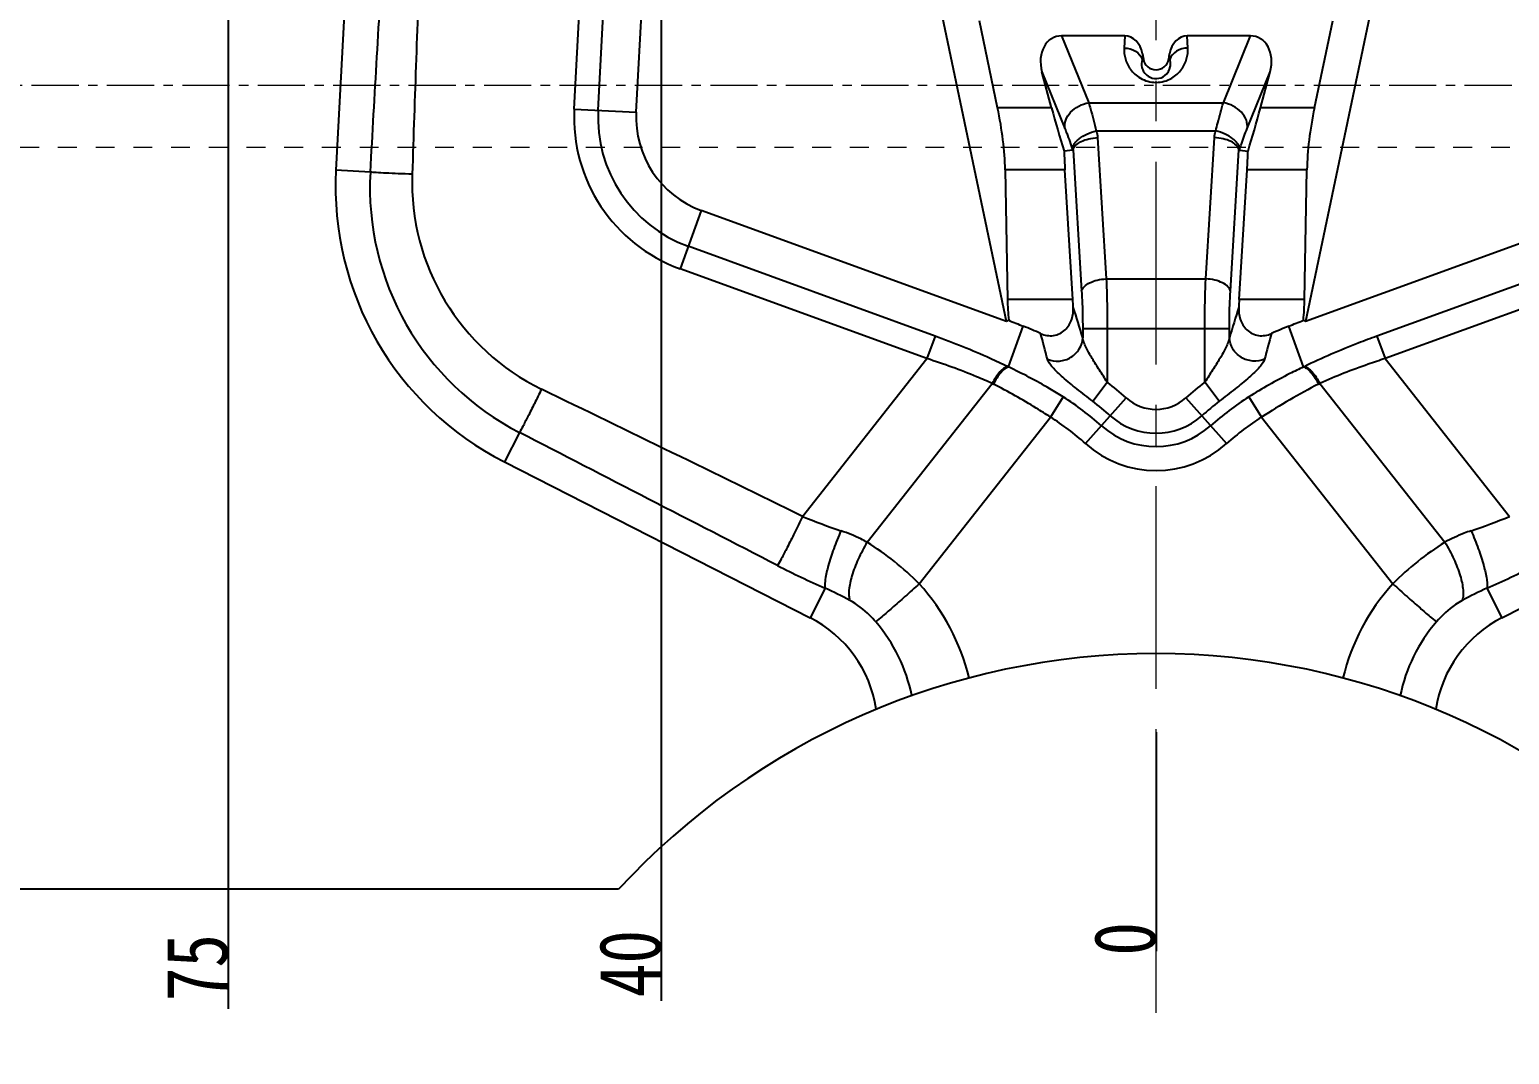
# Model space of a CAD drawing. Header units: millimetres. Extents: x 1937 to 4271, y -9032 to 1737.
# Drawn here: x 2625 to 2744.6, y -2644.9 to -2562 of the extents above; entities that cross this region are included whole.
import ezdxf

# ---------------------------------------------------------------- set-up
doc = ezdxf.new("R2010")
doc.units = ezdxf.units.MM
doc.header["$LTSCALE"] = 16.335
doc.header["$PDMODE"] = 3
doc.header["$PDSIZE"] = 0.3125
doc.linetypes.add('CENTER', pattern=[0.6, 0.375, -0.075, 0.075, -0.075])
doc.linetypes.add('HIDDEN', pattern=[0.2, 0.1, -0.1])
doc.layers.get('0').update_dxf_attribs({"linetype": 'CONTINUOUS'})
doc.layers.get('Defpoints').update_dxf_attribs({"linetype": 'CONTINUOUS'})
doc.layers.add('center', color=1, linetype='CENTER', lineweight=9)
doc.layers.add('cool', color=153, linetype='HIDDEN', lineweight=9)
doc.layers.add('dim', color=3, linetype='CONTINUOUS')
doc.styles.get("Standard").update_dxf_attribs({"font": 'txt', "width": 0.8})
doc.dimstyles.new('副本 ISO-25-1', dxfattribs={"dimtxt": 10, "dimasz": 10, "dimexe": 0, "dimexo": 0, "dimgap": 0, "dimtad": 1, "dimtxsty": 'Standard', "dimcen": 0, "dimclrd": 6, "dimclre": 6, "dimclrt": 4, "dimazin": 0, "dimtfac": 1, "dimtofl": 0, "dimtmove": 0, "dimatfit": 3, "dimfxl": 0, "dimarcsym": 0})

# ---------------------------------------------------------------- blocks, each defined once
blk = doc.blocks.new('7')
at = {"layer": 'cool', "color": 1, "linetype": 'CENTER', "ltscale": 0.621977}
blk.add_line((58.27, -1092.21), (508.27, -1092.21), dxfattribs=at)
at = {"layer": 'cool', "ltscale": 0.932966}
blk.add_line((72.6, -1097.21), (493.94, -1097.21), dxfattribs=at)
blk = doc.blocks.new('*D105')
at = {"layer": 'Defpoints', "color": 0}
for p in [(2716.05, -2416.5), (2911.87, -2566.5), (2945.69, -2566.5)]:
    blk.add_point(p, dxfattribs=at)
at = {"layer": 'dim', "color": 6, "lineweight": -2}
blk.add_line((2911.87, -2566.5), (2954.36, -2566.5), dxfattribs=at)
at = {"layer": 'dim', "color": 4, "insert": (2950.03, -2564), "char_height": 5, "attachment_point": 5}
blk.add_mtext('150', dxfattribs=at)
blk = doc.blocks.new('*D106')
at = {"layer": 'Defpoints', "color": 0}
for p in [(2716.05, -2416.5), (2899.85, -2606.5, 0), (2945.69, -2606.5)]:
    blk.add_point(p, dxfattribs=at)
at = {"layer": 'dim', "color": 6, "lineweight": -2}
blk.add_line((2899.85, -2606.5), (2954.36, -2606.5), dxfattribs=at)
at = {"layer": 'dim', "color": 4, "insert": (2950.03, -2604), "char_height": 5, "attachment_point": 5}
blk.add_mtext('190', dxfattribs=at)
blk = doc.blocks.new('*D107')
at = {"layer": 'Defpoints', "color": 0}
for p in [(2716.05, -2416.5), (2716.05, -2618.8), (2716.05, -2634.51)]:
    blk.add_point(p, dxfattribs=at)
at = {"layer": 'dim', "color": 6, "lineweight": -2}
blk.add_line((2716.05, -2618.8), (2716.05, -2636.51), dxfattribs=at)
at = {"layer": 'dim', "color": 4, "insert": (2713.55, -2635.51), "char_height": 5, "attachment_point": 5, "rotation": 90}
blk.add_mtext('0', dxfattribs=at)
blk = doc.blocks.new('*D108')
at = {"layer": 'Defpoints', "color": 0}
for p in [(2716.05, -2416.5), (2756.05, -2542.21), (2756.05, -2634.51)]:
    blk.add_point(p, dxfattribs=at)
at = {"layer": 'dim', "color": 6, "lineweight": -2}
blk.add_line((2756.05, -2542.21), (2756.05, -2640.51), dxfattribs=at)
at = {"layer": 'dim', "color": 4, "insert": (2753.55, -2637.51), "char_height": 5, "attachment_point": 5, "rotation": 90}
blk.add_mtext('40', dxfattribs=at)
blk = doc.blocks.new('*D109')
at = {"layer": 'Defpoints', "color": 0}
for p in [(2716.05, -2416.5), (2791.05, -2538.2), (2791.05, -2634.51)]:
    blk.add_point(p, dxfattribs=at)
at = {"layer": 'dim', "color": 6, "lineweight": -2}
blk.add_line((2791.05, -2538.2), (2791.05, -2641.17), dxfattribs=at)
at = {"layer": 'dim', "color": 4, "insert": (2788.55, -2637.84), "char_height": 5, "attachment_point": 5, "rotation": 90}
blk.add_mtext('75', dxfattribs=at)
blk = doc.blocks.new('*D110')
at = {"layer": 'Defpoints', "color": 0}
for p in [(2716.05, -2416.5), (2834.05, -2527.16), (2834.05, -2634.51)]:
    blk.add_point(p, dxfattribs=at)
at = {"layer": 'dim', "color": 6, "lineweight": -2}
blk.add_line((2834.05, -2527.16), (2834.05, -2642.51), dxfattribs=at)
at = {"layer": 'dim', "color": 4, "insert": (2831.55, -2638.51), "char_height": 5, "attachment_point": 5, "rotation": 90}
blk.add_mtext('118', dxfattribs=at)
blk = doc.blocks.new('*D111')
at = {"layer": 'Defpoints', "color": 0}
for p in [(2716.05, -2416.5), (2863.05, -2504.68), (2863.05, -2634.51)]:
    blk.add_point(p, dxfattribs=at)
at = {"layer": 'dim', "color": 6, "lineweight": -2}
blk.add_line((2863.05, -2504.68), (2863.05, -2643.84), dxfattribs=at)
at = {"layer": 'dim', "color": 4, "insert": (2860.55, -2639.17), "char_height": 5, "attachment_point": 5, "rotation": 90}
blk.add_mtext('147', dxfattribs=at)
blk = doc.blocks.new('*D112')
at = {"layer": 'Defpoints', "color": 0}
for p in [(2716.05, -2416.5), (2886.05, -2442.9), (2889, -2634.51)]:
    blk.add_point(p, dxfattribs=at)
at = {"layer": 'dim', "color": 6, "lineweight": -2}
for p, q in [((2886.05, -2442.9), (2886.05, -2626.51)), ((2886.05, -2626.51), (2889, -2630.51)), ((2889, -2630.51), (2889, -2643.17))]:
    blk.add_line(p, q, dxfattribs=at)
at = {"layer": 'dim', "color": 4, "insert": (2886.5, -2638.84), "char_height": 5, "attachment_point": 5, "rotation": 90}
blk.add_mtext('170', dxfattribs=at)
blk = doc.blocks.new('*D113')
at = {"layer": 'Defpoints', "color": 0}
for p in [(2716.05, -2416.5), (2881.05, -2476.9), (2881.05, -2634.51)]:
    blk.add_point(p, dxfattribs=at)
at = {"layer": 'dim', "color": 6, "lineweight": -2}
blk.add_line((2881.05, -2476.9), (2881.05, -2643.84), dxfattribs=at)
at = {"layer": 'dim', "color": 4, "insert": (2878.55, -2639.17), "char_height": 5, "attachment_point": 5, "rotation": 90}
blk.add_mtext('165', dxfattribs=at)
blk = doc.blocks.new('*D114')
at = {"layer": 'Defpoints', "color": 0}
for p in [(2716.05, -2416.5), (2891.05, -2606.5), (2897.4, -2634.51)]:
    blk.add_point(p, dxfattribs=at)
at = {"layer": 'dim', "color": 6, "lineweight": -2}
for p, q in [((2891.05, -2606.5), (2891.05, -2626.51)), ((2891.05, -2626.51), (2897.4, -2630.51)), ((2897.4, -2630.51), (2897.4, -2643.84))]:
    blk.add_line(p, q, dxfattribs=at)
at = {"layer": 'dim', "color": 4, "insert": (2894.9, -2639.17), "char_height": 5, "attachment_point": 5, "rotation": 90}
blk.add_mtext('175', dxfattribs=at)
blk = doc.blocks.new('*D151')
at = {"layer": 'Defpoints', "color": 0}
for p in [(2716.05, -2416.5), (2486.4, -2566.5), (2520.22, -2566.5)]:
    blk.add_point(p, dxfattribs=at)
at = {"layer": 'dim', "color": 6, "lineweight": -2}
blk.add_line((2520.22, -2566.5), (2477.73, -2566.5), dxfattribs=at)
at = {"layer": 'dim', "color": 4, "insert": (2482.06, -2564), "char_height": 5, "attachment_point": 5}
blk.add_mtext('150', dxfattribs=at)
blk = doc.blocks.new('*D152')
at = {"layer": 'Defpoints', "color": 0}
for p in [(2716.05, -2416.5), (2486.4, -2606.5), (2532.25, -2606.5, 0)]:
    blk.add_point(p, dxfattribs=at)
at = {"layer": 'dim', "color": 6, "lineweight": -2}
blk.add_line((2532.25, -2606.5), (2477.73, -2606.5), dxfattribs=at)
at = {"layer": 'dim', "color": 4, "insert": (2482.06, -2604), "char_height": 5, "attachment_point": 5}
blk.add_mtext('190', dxfattribs=at)
blk = doc.blocks.new('*D133')
at = {"layer": 'Defpoints', "color": 0}
for p in [(2716.05, -2416.5), (2676.05, -2542.21), (2676.05, -2634.51)]:
    blk.add_point(p, dxfattribs=at)
at = {"layer": 'dim', "color": 6, "lineweight": -2}
blk.add_line((2676.05, -2542.21), (2676.05, -2640.51), dxfattribs=at)
at = {"layer": 'dim', "color": 4, "insert": (2673.55, -2637.51), "char_height": 5, "attachment_point": 5, "rotation": 90}
blk.add_mtext('40', dxfattribs=at)
blk = doc.blocks.new('*D134')
at = {"layer": 'Defpoints', "color": 0}
for p in [(2716.05, -2416.5), (2641.05, -2538.2), (2641.05, -2634.51)]:
    blk.add_point(p, dxfattribs=at)
at = {"layer": 'dim', "color": 6, "lineweight": -2}
blk.add_line((2641.05, -2538.2), (2641.05, -2641.17), dxfattribs=at)
at = {"layer": 'dim', "color": 4, "insert": (2638.55, -2637.84), "char_height": 5, "attachment_point": 5, "rotation": 90}
blk.add_mtext('75', dxfattribs=at)
blk = doc.blocks.new('*D135')
at = {"layer": 'Defpoints', "color": 0}
for p in [(2716.05, -2416.5), (2598.05, -2527.16), (2598.05, -2634.51)]:
    blk.add_point(p, dxfattribs=at)
at = {"layer": 'dim', "color": 6, "lineweight": -2}
blk.add_line((2598.05, -2527.16), (2598.05, -2642.51), dxfattribs=at)
at = {"layer": 'dim', "color": 4, "insert": (2595.55, -2638.51), "char_height": 5, "attachment_point": 5, "rotation": 90}
blk.add_mtext('118', dxfattribs=at)
blk = doc.blocks.new('*D136')
at = {"layer": 'Defpoints', "color": 0}
for p in [(2716.05, -2416.5), (2569.05, -2504.68), (2569.05, -2634.51)]:
    blk.add_point(p, dxfattribs=at)
at = {"layer": 'dim', "color": 6, "lineweight": -2}
blk.add_line((2569.05, -2504.68), (2569.05, -2643.84), dxfattribs=at)
at = {"layer": 'dim', "color": 4, "insert": (2566.55, -2639.17), "char_height": 5, "attachment_point": 5, "rotation": 90}
blk.add_mtext('147', dxfattribs=at)
blk = doc.blocks.new('*D153')
at = {"layer": 'Defpoints', "color": 0}
for p in [(2716.05, -2416.5), (2546.05, -2442.9), (2543.09, -2634.51)]:
    blk.add_point(p, dxfattribs=at)
at = {"layer": 'dim', "color": 6, "lineweight": -2}
for p, q in [((2546.05, -2442.9), (2546.05, -2626.51)), ((2546.05, -2626.51), (2543.09, -2630.51)), ((2543.09, -2630.51), (2543.09, -2643.17))]:
    blk.add_line(p, q, dxfattribs=at)
at = {"layer": 'dim', "color": 4, "insert": (2540.59, -2638.84), "char_height": 5, "attachment_point": 5, "rotation": 90}
blk.add_mtext('170', dxfattribs=at)
blk = doc.blocks.new('*D154')
at = {"layer": 'Defpoints', "color": 0}
for p in [(2716.05, -2416.5), (2551.05, -2476.9), (2551.05, -2634.51)]:
    blk.add_point(p, dxfattribs=at)
at = {"layer": 'dim', "color": 6, "lineweight": -2}
blk.add_line((2551.05, -2476.9), (2551.05, -2643.84), dxfattribs=at)
at = {"layer": 'dim', "color": 4, "insert": (2548.55, -2639.17), "char_height": 5, "attachment_point": 5, "rotation": 90}
blk.add_mtext('165', dxfattribs=at)
blk = doc.blocks.new('*D139')
at = {"layer": 'Defpoints', "color": 0}
for p in [(2716.05, -2416.5), (2541.05, -2606.5), (2534.69, -2634.51)]:
    blk.add_point(p, dxfattribs=at)
at = {"layer": 'dim', "color": 6, "lineweight": -2}
for p, q in [((2541.05, -2606.5), (2541.05, -2626.51)), ((2541.05, -2626.51), (2534.69, -2630.51)), ((2534.69, -2630.51), (2534.69, -2643.84))]:
    blk.add_line(p, q, dxfattribs=at)
at = {"layer": 'dim', "color": 4, "insert": (2532.19, -2639.17), "char_height": 5, "attachment_point": 5, "rotation": 90}
blk.add_mtext('175', dxfattribs=at)

msp = doc.modelspace()

# ---------------------------------------------------------------- linework, layer by layer
at = {"color": 7, "linetype": 'Continuous'}
for p, q in [((2703.968, -2585.609), (2693.028, -2533.526)), ((2739.063, -2533.526), (2728.123, -2585.609)), ((2650.737, -2554.741), (2649.761, -2573.378)), ((2669.028, -2568.429), (2669.705, -2555.501)), ((2670.957, -2568.53), (2671.635, -2555.603)), ((2674.039, -2568.692), (2674.717, -2555.764)), ((2703.242, -2568.336), (2701.767, -2561.312)), ((2728.848, -2568.336), (2730.323, -2561.312)), ((2713.517, -2562.512), (2708.411, -2562.512)), ((2708.411, -2562.512), (2710.603, -2567.926)), ((2713.517, -2562.512), (2713.469, -2563.497)), ((2723.679, -2562.512), (2718.573, -2562.512)), ((2718.622, -2563.497), (2718.573, -2562.512)), ((2721.487, -2567.926), (2723.679, -2562.512)), ((2714.945, -2563.965), (2714.923, -2564.414)), ((2714.945, -2563.965), (2715.022, -2564.397)), ((2717.069, -2564.397), (2717.145, -2563.965)), ((2717.167, -2564.414), (2717.145, -2563.965)), ((2706.823, -2565.416), (2708.681, -2570.006)), ((2707.606, -2568.336), (2706.823, -2565.416)), ((2715.022, -2564.397), (2714.923, -2564.414)), ((2717.069, -2564.397), (2717.167, -2564.414)), ((2723.409, -2570.006), (2725.267, -2565.416)), ((2724.485, -2568.336), (2725.267, -2565.416)), ((2669.028, -2568.429), (2674.039, -2568.692)), ((2707.606, -2568.336), (2703.242, -2568.336)), ((2710.603, -2567.926), (2721.487, -2567.926)), ((2728.848, -2568.336), (2724.485, -2568.336)), ((2711.216, -2570.188), (2720.874, -2570.188)), ((2711.328, -2570.738), (2712.021, -2582.16)), ((2720.069, -2582.16), (2720.762, -2570.738)), ((2709.308, -2571.742), (2708.611, -2571.834)), ((2709.339, -2571.738), (2710.032, -2583.16)), ((2722.058, -2583.16), (2722.751, -2571.738)), ((2722.781, -2571.742), (2723.479, -2571.834)), ((2652.544, -2573.524), (2649.761, -2573.378)), ((2708.686, -2573.336), (2703.848, -2573.336)), ((2703.848, -2573.336), (2704.041, -2583.839)), ((2709.323, -2583.839), (2708.686, -2573.336)), ((2722.767, -2583.839), (2723.404, -2573.336)), ((2728.243, -2573.336), (2723.404, -2573.336)), ((2728.05, -2583.839), (2728.243, -2573.336)), ((2679.292, -2576.628), (2677.576, -2581.343)), ((2703.968, -2585.609), (2679.292, -2576.628)), ((2752.798, -2576.628), (2728.123, -2585.609)), ((2698.191, -2586.791), (2678.236, -2579.528)), ((2753.854, -2579.528), (2733.899, -2586.791)), ((2697.53, -2588.606), (2677.576, -2581.343)), ((2712.021, -2582.16), (2720.069, -2582.16)), ((2754.515, -2581.343), (2734.56, -2588.606)), ((2709.323, -2583.839), (2704.041, -2583.839)), ((2728.05, -2583.839), (2722.767, -2583.839)), ((2704.136, -2585.508), (2703.968, -2585.609)), ((2727.954, -2585.508), (2728.123, -2585.609)), ((2698.191, -2586.791), (2697.53, -2588.606)), ((2704.117, -2589.281), (2705.318, -2585.982)), ((2710.117, -2586.16), (2721.974, -2586.16)), ((2710.117, -2586.16), (2710.117, -2586.921)), ((2712.106, -2586.16), (2712.106, -2590.517)), ((2719.984, -2590.517), (2719.984, -2586.16)), ((2721.974, -2586.921), (2721.974, -2586.16)), ((2727.973, -2589.281), (2726.772, -2585.982)), ((2733.899, -2586.791), (2734.56, -2588.606)), ((2687.484, -2601.364), (2697.53, -2588.606)), ((2734.56, -2588.606), (2744.606, -2601.364)), ((2692.702, -2603.441), (2702.806, -2590.611)), ((2710.93, -2592.05), (2712.106, -2590.517)), ((2721.16, -2592.05), (2719.984, -2590.517)), ((2729.284, -2590.611), (2739.388, -2603.441)), ((2708.547, -2591.704), (2707.514, -2593.337)), ((2710.342, -2595.474), (2713.639, -2591.788)), ((2718.451, -2591.788), (2721.748, -2595.474)), ((2723.543, -2591.704), (2724.576, -2593.337)), ((2696.907, -2606.806), (2707.514, -2593.337)), ((2724.576, -2593.337), (2735.183, -2606.806)), ((2664.591, -2594.578), (2663.377, -2596.962)), ((2663.377, -2596.962), (2688.085, -2609.551)), ((2744.005, -2609.551), (2768.714, -2596.962)), ((2689.297, -2607.173), (2688.085, -2609.551)), ((2742.793, -2607.173), (2744.005, -2609.551)), ((2672.607, -2631.503), (2542.045, -2631.503))]:
    msp.add_line(p, q, dxfattribs=at)
for centre, radius, start, end in [((9003.172, -2784.658), 6350.751, 177.9280268, 178.0964238), ((2716.045, -2564.217), 1.039, 190, 350), ((2682.028, -2569.111), 13.018, 177, 250), ((2682.028, -2569.111), 11.086, 177, 250), ((2682.028, -2569.111), 8, 177, 250), ((2674.726, -2574.686), 25, 177, 243), ((2674.777, -2574.776), 22.269, 176.77763, 242.7796), ((2674.522, -2574.346), 18.607, 178.01248, 244.03443), ((2644.301, -2587.782), 65.142, 2.93214, 3.47003), ((2521.419, -2643.536), 197.008, 16.70085, 17.45281), ((2915.797, -2645.111), 202.37, 162.55715, 163.28919), ((2787.789, -2587.782), 65.142, 176.52997, 177.06786), ((2694.612, -2612.88), 28.95, 65.27953, 68.29634), ((2557.404, -2627.733), 154.881, 14.61444, 15.40793), ((2874.378, -2627.66), 154.564, 164.58763, 165.38278), ((2737.48, -2612.883), 28.954, 111.70385, 114.72027), ((2721.619, -2552.817), 40.447, 244.2237, 244.35913), ((2710.471, -2552.817), 40.447, 295.64087, 295.7763), ((2727.149, -2543.635), 52.909, 242.60668, 242.72544), ((2696.045, -2611.459), 26.391, 48.18969, 52.51433), ((2736.045, -2611.459), 26.391, 127.48567, 131.81031), ((2704.941, -2543.635), 52.909, 297.27456, 297.39332), ((192.579, -7692.651), 5669.722, 63.893571, 64.130871), ((2696.045, -2611.459), 23.378, 48.18969, 57.67144), ((2716.045, -2589.098), 3.609, 228.18969, 311.81031), ((2736.045, -2611.459), 23.378, 122.32856, 131.81031), ((2753.265, -2637.463), 52.633, 117.22444, 123.02976), ((2696.045, -2611.459), 24.459, 48.18969, 52.51433), ((2736.045, -2611.459), 24.459, 127.48567, 131.81031), ((2696.045, -2611.459), 21.446, 48.18969, 57.67144), ((2716.045, -2589.098), 6.622, 228.18969, 311.81031), ((2716.045, -2589.098), 5.541, 228.18969, 311.81031), ((2736.045, -2611.459), 21.446, 122.32856, 131.81031), ((2716.045, -2589.098), 8.554, 228.18969, 311.81031), ((2705.591, -2557.778), 47.198, 247.43951, 251.45464), ((2726.635, -2558.141), 46.81, 288.52873, 292.57711), ((2679.022, -2624.847), 25.404, 45.24885, 57.41793), ((2752.954, -2624.705), 25.223, 122.5384, 134.79488), ((2720.258, -2537.721), 76.04, 242.76741, 245.97308), ((2711.647, -2537.335), 76.469, 294.03591, 297.22361), ((2681.679, -2625.217), 19.586, 60.61283, 67.11235), ((2684.004, -2618.5), 17.414, 13.55158, 42.18648), ((2748.086, -2618.5), 17.414, 137.81366, 166.44831), ((2750.539, -2625.477), 19.875, 112.93494, 119.33989), ((2683.545, -2618.461), 10, 8.66153, 63), ((2748.545, -2618.461), 10, 117, 171.33852), ((2683.424, -2618.45), 13.143, 11.41071, 40.71369), ((2748.666, -2618.45), 13.143, 139.28627, 168.58938), ((2716.045, -2671.503), 59.05, 42.64018, 137.35982)]:
    msp.add_arc(centre, radius, start, end, dxfattribs=at)
for centre, major_axis, ratio, start_param, end_param in [((2708.812, -2565.067), (-0.989, 2.442), 0.7590796, -0.2981382, 1.4095317), ((2713.481, -2564.428), (0.094, 1.915), 0.7824332, -1.2882022, 0.0382464), ((2718.61, -2564.428), (-0.094, 1.915), 0.7824332, -0.0382464, 1.2882022), ((2723.279, -2565.067), (0.989, 2.442), 0.7590796, -1.4095317, 0.2981382), ((2699.922, -2568.336), (-2.341, 9.973), 0.3164111, -2.1685227, -1.6449239), ((2708.694, -2568.336), (-2.708, 9.996), 0.101447, 1.5433172, 1.9006456), ((2723.397, -2568.336), (2.708, 9.996), 0.101447, -1.9006457, -1.5433172), ((2732.168, -2568.336), (2.341, 9.973), 0.3164111, -4.6382614, -4.1146626), ((2709.596, -2568.336), (0, 10), 0.1051042, -4.3550606, -4.1887902), ((2722.494, -2568.336), (0, 10), 0.1051042, -2.0943951, -1.9281248), ((2707.966, -2588.839), (-2.341, 9.973), 0.3164111, 0.97307, 1.157036), ((2724.124, -2588.839), (2.341, 9.973), 0.3164111, -1.1570351, -0.97307), ((2720.676, -2588.839), (28.558, -9.693), 0.0861395, -2.1589748, -2.1090978), ((2711.415, -2588.839), (28.558, 9.693), 0.0861395, -1.032495, -0.982617)]:
    msp.add_ellipse(centre, major_axis=major_axis, ratio=ratio, start_param=start_param, end_param=end_param, dxfattribs=at)
for points in [[(2652.544, -2573.524), (2652.9, -2567.313), (2653.255, -2561.102), (2653.606, -2554.891)], [(2711.216, -2570.188), (2711.278, -2570.365), (2711.317, -2570.551), (2711.328, -2570.738)], [(2720.762, -2570.738), (2720.773, -2570.551), (2720.812, -2570.365), (2720.874, -2570.188)], [(2709.308, -2571.742), (2709.318, -2571.739), (2709.329, -2571.739), (2709.339, -2571.738)], [(2722.751, -2571.738), (2722.761, -2571.739), (2722.772, -2571.739), (2722.782, -2571.742)], [(2685.461, -2605.333), (2678.502, -2601.753), (2671.546, -2598.166), (2664.591, -2594.578)]]:
    msp.add_open_spline(points, degree=3, dxfattribs=at)
for points, knots in [([(2713.469, -2563.497), (2713.454, -2563.79), (2713.524, -2564.405), (2713.954, -2565.289), (2714.797, -2566.055), (2716.045, -2566.396), (2717.293, -2566.056), (2718.136, -2565.289), (2718.566, -2564.405), (2718.636, -2563.79), (2718.622, -2563.497)], [0, 0, 0, 0, 0.1048988, 0.2160259, 0.3438278, 0.4999249, 0.6560953, 0.7839411, 0.895087, 1, 1, 1, 1]), ([(2713.469, -2563.497), (2713.789, -2563.503), (2714.4, -2563.657), (2714.839, -2564.147), (2714.923, -2564.414)], [0, 0, 0, 0, 0.5333085, 1, 1, 1, 1]), ([(2718.622, -2563.497), (2718.301, -2563.503), (2717.69, -2563.657), (2717.251, -2564.147), (2717.167, -2564.414)], [0, 0, 0, 0, 0.5333085, 1, 1, 1, 1]), ([(2714.923, -2564.414), (2714.858, -2564.622), (2714.848, -2564.993), (2715.055, -2565.468), (2715.439, -2565.866), (2716.101, -2566.049), (2716.848, -2565.768), (2717.141, -2565.289), (2717.197, -2565.016)], [0, 0, 0, 0, 0.1724202, 0.2751396, 0.4040992, 0.5975521, 0.7797115, 1, 1, 1, 1]), ([(2717.197, -2565.016), (2717.208, -2564.964), (2717.236, -2564.763), (2717.212, -2564.556), (2717.167, -2564.414)], [0, 0, 0, 0, 0.2650442, 1, 1, 1, 1]), ([(2708.681, -2570.006), (2708.643, -2569.785), (2708.701, -2569.287), (2709.124, -2568.641), (2709.784, -2568.15), (2710.324, -2567.97), (2710.603, -2567.926)], [0, 0, 0, 0, 0.2172851, 0.460794, 0.7273054, 1, 1, 1, 1]), ([(2710.603, -2567.926), (2710.653, -2568.09), (2710.873, -2568.84), (2711.07, -2569.597), (2711.217, -2570.188)], [0, 0, 0, 0, 0.2201348, 1, 1, 1, 1]), ([(2720.874, -2570.188), (2720.926, -2569.978), (2721.118, -2569.22), (2721.324, -2568.466), (2721.487, -2567.926)], [0, 0, 0, 0, 0.277412, 1, 1, 1, 1]), ([(2723.409, -2570.006), (2723.448, -2569.785), (2723.389, -2569.287), (2722.967, -2568.641), (2722.306, -2568.15), (2721.766, -2567.97), (2721.487, -2567.926)], [0, 0, 0, 0, 0.217285, 0.4607939, 0.7273054, 1, 1, 1, 1]), ([(2708.681, -2570.006), (2708.733, -2570.133), (2708.956, -2570.706), (2709.159, -2571.287), (2709.309, -2571.742)], [0, 0, 0, 0, 0.2215722, 1, 1, 1, 1]), ([(2709.295, -2571.703), (2709.284, -2571.556), (2709.377, -2571.311), (2709.596, -2571.04), (2709.932, -2570.74), (2710.472, -2570.424), (2710.958, -2570.252), (2711.217, -2570.188)], [0, 0, 0, 0, 0.1713352, 0.2803897, 0.4050281, 0.6911602, 1, 1, 1, 1]), ([(2722.795, -2571.703), (2722.806, -2571.556), (2722.713, -2571.311), (2722.494, -2571.04), (2722.159, -2570.74), (2721.619, -2570.424), (2721.132, -2570.252), (2720.874, -2570.188)], [0, 0, 0, 0, 0.1713351, 0.2803895, 0.4050278, 0.6911598, 1, 1, 1, 1]), ([(2722.781, -2571.742), (2722.835, -2571.581), (2723.032, -2570.998), (2723.242, -2570.419), (2723.409, -2570.006)], [0, 0, 0, 0, 0.2759127, 1, 1, 1, 1]), ([(2709.339, -2571.738), (2709.394, -2571.432), (2709.9, -2571.05), (2710.618, -2570.815), (2711.085, -2570.749), (2711.328, -2570.738)], [0, 0, 0, 0, 0.4013206, 0.6863929, 1, 1, 1, 1]), ([(2722.751, -2571.738), (2722.696, -2571.432), (2722.19, -2571.05), (2721.473, -2570.815), (2721.005, -2570.749), (2720.762, -2570.738)], [0, 0, 0, 0, 0.4013206, 0.6863929, 1, 1, 1, 1]), ([(2655.925, -2573.701), (2655.55, -2573.688), (2654.839, -2573.662), (2653.868, -2573.618), (2653.117, -2573.573), (2652.7, -2573.543), (2652.544, -2573.524)], [0, 0, 0, 0, 0.3327498, 0.63018, 0.8607328, 1, 1, 1, 1]), ([(2710.032, -2583.16), (2710.057, -2583.024), (2710.241, -2582.738), (2710.7, -2582.442), (2711.316, -2582.233), (2711.779, -2582.171), (2712.021, -2582.16)], [0, 0, 0, 0, 0.1763881, 0.4072776, 0.6898668, 1, 1, 1, 1]), ([(2712.021, -2582.16), (2712.035, -2582.472), (2712.087, -2583.805), (2712.106, -2585.139), (2712.106, -2586.16)], [0, 0, 0, 0, 0.2346511, 1, 1, 1, 1]), ([(2719.984, -2586.16), (2719.984, -2585.811), (2719.991, -2584.478), (2720.024, -2583.144), (2720.069, -2582.16)], [0, 0, 0, 0, 0.2609958, 1, 1, 1, 1]), ([(2722.058, -2583.16), (2722.034, -2583.024), (2721.85, -2582.738), (2721.39, -2582.442), (2720.774, -2582.233), (2720.312, -2582.171), (2720.069, -2582.16)], [0, 0, 0, 0, 0.1763885, 0.4072782, 0.6898671, 1, 1, 1, 1]), ([(2710.032, -2583.16), (2710.046, -2583.394), (2710.098, -2584.393), (2710.117, -2585.394), (2710.117, -2586.16)], [0, 0, 0, 0, 0.2346749, 1, 1, 1, 1]), ([(2721.974, -2586.16), (2721.974, -2585.898), (2721.981, -2584.898), (2722.013, -2583.898), (2722.058, -2583.16)], [0, 0, 0, 0, 0.2609948, 1, 1, 1, 1]), ([(2706.719, -2586.583), (2707.037, -2586.729), (2707.773, -2586.85), (2708.762, -2586.36), (2709.302, -2585.451), (2709.374, -2584.774), (2709.357, -2584.45)], [0, 0, 0, 0, 0.2569454, 0.5122675, 0.7614392, 1, 1, 1, 1]), ([(2722.733, -2584.45), (2722.716, -2584.774), (2722.788, -2585.451), (2723.328, -2586.36), (2724.317, -2586.85), (2725.054, -2586.729), (2725.372, -2586.583)], [0, 0, 0, 0, 0.2385585, 0.48773, 0.7430542, 1, 1, 1, 1]), ([(2704.031, -2589.24), (2703.569, -2589.017), (2701.654, -2588.126), (2699.693, -2587.338), (2698.191, -2586.791)], [0, 0, 0, 0, 0.2428823, 1, 1, 1, 1]), ([(2707.274, -2588.654), (2707.572, -2588.779), (2708.243, -2588.88), (2709.197, -2588.568), (2709.909, -2587.87), (2710.105, -2587.233), (2710.117, -2586.921)], [0, 0, 0, 0, 0.251374, 0.5058423, 0.7565919, 1, 1, 1, 1]), ([(2712.106, -2590.517), (2711.894, -2590.193), (2711.481, -2589.555), (2710.894, -2588.623), (2710.464, -2587.873), (2710.215, -2587.31), (2710.135, -2587.046), (2710.117, -2586.921)], [0, 0, 0, 0, 0.2812031, 0.5528167, 0.8006002, 0.9084708, 1, 1, 1, 1]), ([(2721.974, -2586.921), (2721.955, -2587.046), (2721.875, -2587.311), (2721.626, -2587.874), (2721.195, -2588.624), (2720.609, -2589.556), (2720.196, -2590.193), (2719.984, -2590.517)], [0, 0, 0, 0, 0.0915203, 0.1998242, 0.4475738, 0.7190222, 1, 1, 1, 1]), ([(2724.816, -2588.654), (2724.518, -2588.779), (2723.848, -2588.88), (2722.893, -2588.568), (2722.181, -2587.87), (2721.985, -2587.233), (2721.974, -2586.921)], [0, 0, 0, 0, 0.2513733, 0.5058425, 0.7565928, 1, 1, 1, 1]), ([(2733.899, -2586.791), (2733.393, -2586.975), (2731.418, -2587.72), (2729.476, -2588.556), (2728.059, -2589.24)], [0, 0, 0, 0, 0.255028, 1, 1, 1, 1]), ([(2702.806, -2590.611), (2702.389, -2590.424), (2700.659, -2589.681), (2698.887, -2589.041), (2697.53, -2588.606)], [0, 0, 0, 0, 0.2429806, 1, 1, 1, 1]), ([(2704.031, -2589.24), (2703.928, -2589.264), (2703.705, -2589.396), (2703.259, -2589.833), (2702.977, -2590.279), (2702.806, -2590.611)], [0, 0, 0, 0, 0.1697889, 0.4019514, 1, 1, 1, 1]), ([(2704.117, -2589.281), (2704.015, -2589.307), (2703.795, -2589.441), (2703.353, -2589.881), (2703.074, -2590.329), (2702.903, -2590.661)], [0, 0, 0, 0, 0.1687647, 0.4007806, 1, 1, 1, 1]), ([(2708.547, -2591.704), (2708.185, -2591.475), (2706.748, -2590.598), (2705.253, -2589.815), (2704.117, -2589.281)], [0, 0, 0, 0, 0.2542302, 1, 1, 1, 1]), ([(2710.93, -2592.05), (2710.5, -2591.72), (2709.684, -2591.088), (2708.582, -2590.189), (2707.823, -2589.492), (2707.422, -2588.988), (2707.302, -2588.759), (2707.274, -2588.654)], [0, 0, 0, 0, 0.3231039, 0.6159072, 0.8488113, 0.9352937, 1, 1, 1, 1]), ([(2724.816, -2588.654), (2724.789, -2588.759), (2724.668, -2588.988), (2724.267, -2589.493), (2723.507, -2590.19), (2722.405, -2591.088), (2721.59, -2591.721), (2721.16, -2592.05)], [0, 0, 0, 0, 0.0647404, 0.1514482, 0.3845569, 0.6771789, 1, 1, 1, 1]), ([(2727.973, -2589.281), (2727.601, -2589.456), (2726.087, -2590.193), (2724.618, -2591.024), (2723.543, -2591.704)], [0, 0, 0, 0, 0.2442087, 1, 1, 1, 1]), ([(2727.973, -2589.281), (2728.075, -2589.307), (2728.296, -2589.441), (2728.737, -2589.881), (2729.016, -2590.329), (2729.187, -2590.661)], [0, 0, 0, 0, 0.1687644, 0.4007803, 1, 1, 1, 1]), ([(2728.059, -2589.24), (2728.162, -2589.264), (2728.385, -2589.396), (2728.831, -2589.833), (2729.113, -2590.279), (2729.284, -2590.611)], [0, 0, 0, 0, 0.1697889, 0.4019513, 1, 1, 1, 1]), ([(2734.56, -2588.606), (2734.103, -2588.753), (2732.319, -2589.349), (2730.563, -2590.037), (2729.284, -2590.611)], [0, 0, 0, 0, 0.2549507, 1, 1, 1, 1]), ([(2666.376, -2591.075), (2666.185, -2591.467), (2665.822, -2592.209), (2665.317, -2593.218), (2664.914, -2593.994), (2664.686, -2594.422), (2664.591, -2594.578)], [0, 0, 0, 0, 0.3327486, 0.6301777, 0.86073, 1, 1, 1, 1]), ([(2707.514, -2593.337), (2707.134, -2593.089), (2705.633, -2592.138), (2704.08, -2591.268), (2702.903, -2590.661)], [0, 0, 0, 0, 0.2550126, 1, 1, 1, 1]), ([(2687.484, -2601.364), (2687.266, -2601.808), (2686.851, -2602.646), (2686.277, -2603.788), (2685.823, -2604.669), (2685.566, -2605.154), (2685.461, -2605.333)], [0, 0, 0, 0, 0.3327601, 0.6302002, 0.8607572, 1, 1, 1, 1]), ([(2690.58, -2602.525), (2690.37, -2603.005), (2689.996, -2603.934), (2689.568, -2605.243), (2689.335, -2606.212), (2689.271, -2606.828), (2689.277, -2607.072), (2689.297, -2607.173)], [0, 0, 0, 0, 0.3237019, 0.6177469, 0.8505173, 0.9365182, 1, 1, 1, 1]), ([(2692.702, -2603.441), (2692.534, -2603.354), (2691.845, -2603.009), (2691.131, -2602.71), (2690.58, -2602.525)], [0, 0, 0, 0, 0.245523, 1, 1, 1, 1]), ([(2741.51, -2602.525), (2741.324, -2602.587), (2740.599, -2602.85), (2739.899, -2603.177), (2739.388, -2603.441)], [0, 0, 0, 0, 0.2542228, 1, 1, 1, 1]), ([(2741.51, -2602.525), (2741.72, -2603.005), (2742.094, -2603.934), (2742.522, -2605.243), (2742.755, -2606.212), (2742.819, -2606.828), (2742.813, -2607.072), (2742.793, -2607.173)], [0, 0, 0, 0, 0.3237039, 0.6177509, 0.8505217, 0.9365212, 1, 1, 1, 1]), ([(2692.702, -2603.441), (2692.434, -2603.888), (2691.965, -2604.775), (2691.459, -2606.073), (2691.224, -2607.079), (2691.206, -2607.752), (2691.251, -2608.032), (2691.29, -2608.151)], [0, 0, 0, 0, 0.3119356, 0.598219, 0.8325426, 0.9249614, 1, 1, 1, 1]), ([(2739.388, -2603.441), (2739.656, -2603.888), (2740.125, -2604.775), (2740.631, -2606.073), (2740.866, -2607.079), (2740.885, -2607.752), (2740.84, -2608.032), (2740.8, -2608.151)], [0, 0, 0, 0, 0.3119356, 0.5982189, 0.8325425, 0.9249613, 1, 1, 1, 1]), ([(2696.907, -2606.806), (2696.523, -2607.154), (2695.793, -2607.81), (2694.789, -2608.699), (2694.001, -2609.377), (2693.56, -2609.747), (2693.386, -2609.877)], [0, 0, 0, 0, 0.3327486, 0.6301778, 0.8607301, 1, 1, 1, 1]), ([(2735.183, -2606.806), (2735.567, -2607.154), (2736.297, -2607.81), (2737.301, -2608.699), (2738.089, -2609.377), (2738.531, -2609.747), (2738.704, -2609.877)], [0, 0, 0, 0, 0.3327486, 0.6301778, 0.8607301, 1, 1, 1, 1]), ([(2693.386, -2609.877), (2693.233, -2609.699), (2692.612, -2609.037), (2691.876, -2608.481), (2691.29, -2608.151)], [0, 0, 0, 0, 0.2588204, 1, 1, 1, 1]), ([(2740.8, -2608.151), (2740.611, -2608.257), (2739.84, -2608.737), (2739.155, -2609.354), (2738.704, -2609.877)], [0, 0, 0, 0, 0.2387219, 1, 1, 1, 1])]:
    msp.add_open_spline(points, degree=3, knots=knots, dxfattribs=at)
at = {"layer": 'center', "color": 1, "linetype": 'CENTER', "ltscale": 2.674503}
msp.add_line((2716.045, -2641.503), (2716.045, -2191.503), dxfattribs=at)

# ---------------------------------------------------------------- block references
msp.add_blockref('7', (2432.778, -1474.293))

# ---------------------------------------------------------------- dimensions: what is measured, and where the dimension line sits
at = {"layer": 'dim'}
for feature_location, offset, dtype, origin, picture, middle in [((2520.221, -2566.503), (-33.824, 0), 0, (2716.045, -2416.503), '*D151', (2482.063, -2564.003)), ((2532.245, -2606.503, 0), (-45.849, 0), 0, (2716.045, -2416.503), '*D152', (2482.063, -2604.003)), ((2541.045, -2606.503), (-6.36, -28.003), 1, (2716.045, -2416.503), '*D139', (2532.185, -2639.174)), ((2546.045, -2442.903), (-2.953, -191.603), 1, (2716.045, -2416.503), '*D153', (2540.592, -2638.84)), ((2551.045, -2476.903), (0, -157.603), 1, (2716.045, -2416.503), '*D154', (2548.545, -2639.174)), ((2569.045, -2504.685), (0, -129.822), 1, (2716.045, -2416.503), '*D136', (2566.545, -2639.174)), ((2598.045, -2527.163), (0, -107.344), 1, (2716.045, -2416.503), '*D135', (2595.545, -2638.507)), ((2641.045, -2538.198), (0, -96.309), 1, (2716.045, -2416.503), '*D134', (2638.545, -2637.84)), ((2676.045, -2542.206), (0, -92.301), 1, (2716.045, -2416.503), '*D133', (2673.545, -2637.507)), ((2716.045093547, -2618.801335709), (0, -15.705538274), 1, (2716.045093547, -2416.503428259), '*D107', (2713.545093547, -2635.506873983)), ((2911.87, -2566.503), (33.824, 0), 0, (2716.045, -2416.503), '*D105', (2950.027, -2564.003)), ((2899.845, -2606.503, 0), (45.849, 0), 0, (2716.045, -2416.503), '*D106', (2950.027, -2604.003)), ((2756.045, -2542.206), (0, -92.301), 1, (2716.045, -2416.503), '*D108', (2753.545, -2637.507)), ((2791.045, -2538.198), (0, -96.309), 1, (2716.045, -2416.503), '*D109', (2788.545, -2637.84)), ((2834.045, -2527.163), (0, -107.344), 1, (2716.045, -2416.503), '*D110', (2831.545, -2638.507)), ((2863.045, -2504.685), (0, -129.822), 1, (2716.045, -2416.503), '*D111', (2860.545, -2639.174)), ((2886.045, -2442.903), (2.953, -191.603), 1, (2716.045, -2416.503), '*D112', (2886.498, -2638.84)), ((2881.045, -2476.903), (0, -157.603), 1, (2716.045, -2416.503), '*D113', (2878.545, -2639.174)), ((2891.045, -2606.503), (6.36, -28.003), 1, (2716.045, -2416.503), '*D114', (2894.905, -2639.174))]:
    dim = msp.add_ordinate_dim(feature_location=feature_location, offset=offset, dtype=dtype, origin=origin, dimstyle='副本 ISO-25-1', override={"dimtxt": 5, "dimasz": 2, "dimfxl": 1.25, "dimarcsym": 1}, dxfattribs=at)
    dim.commit()
    dim.dimension.update_dxf_attribs({"geometry": picture, "text_midpoint": middle})

doc.saveas('drawing.dxf')
